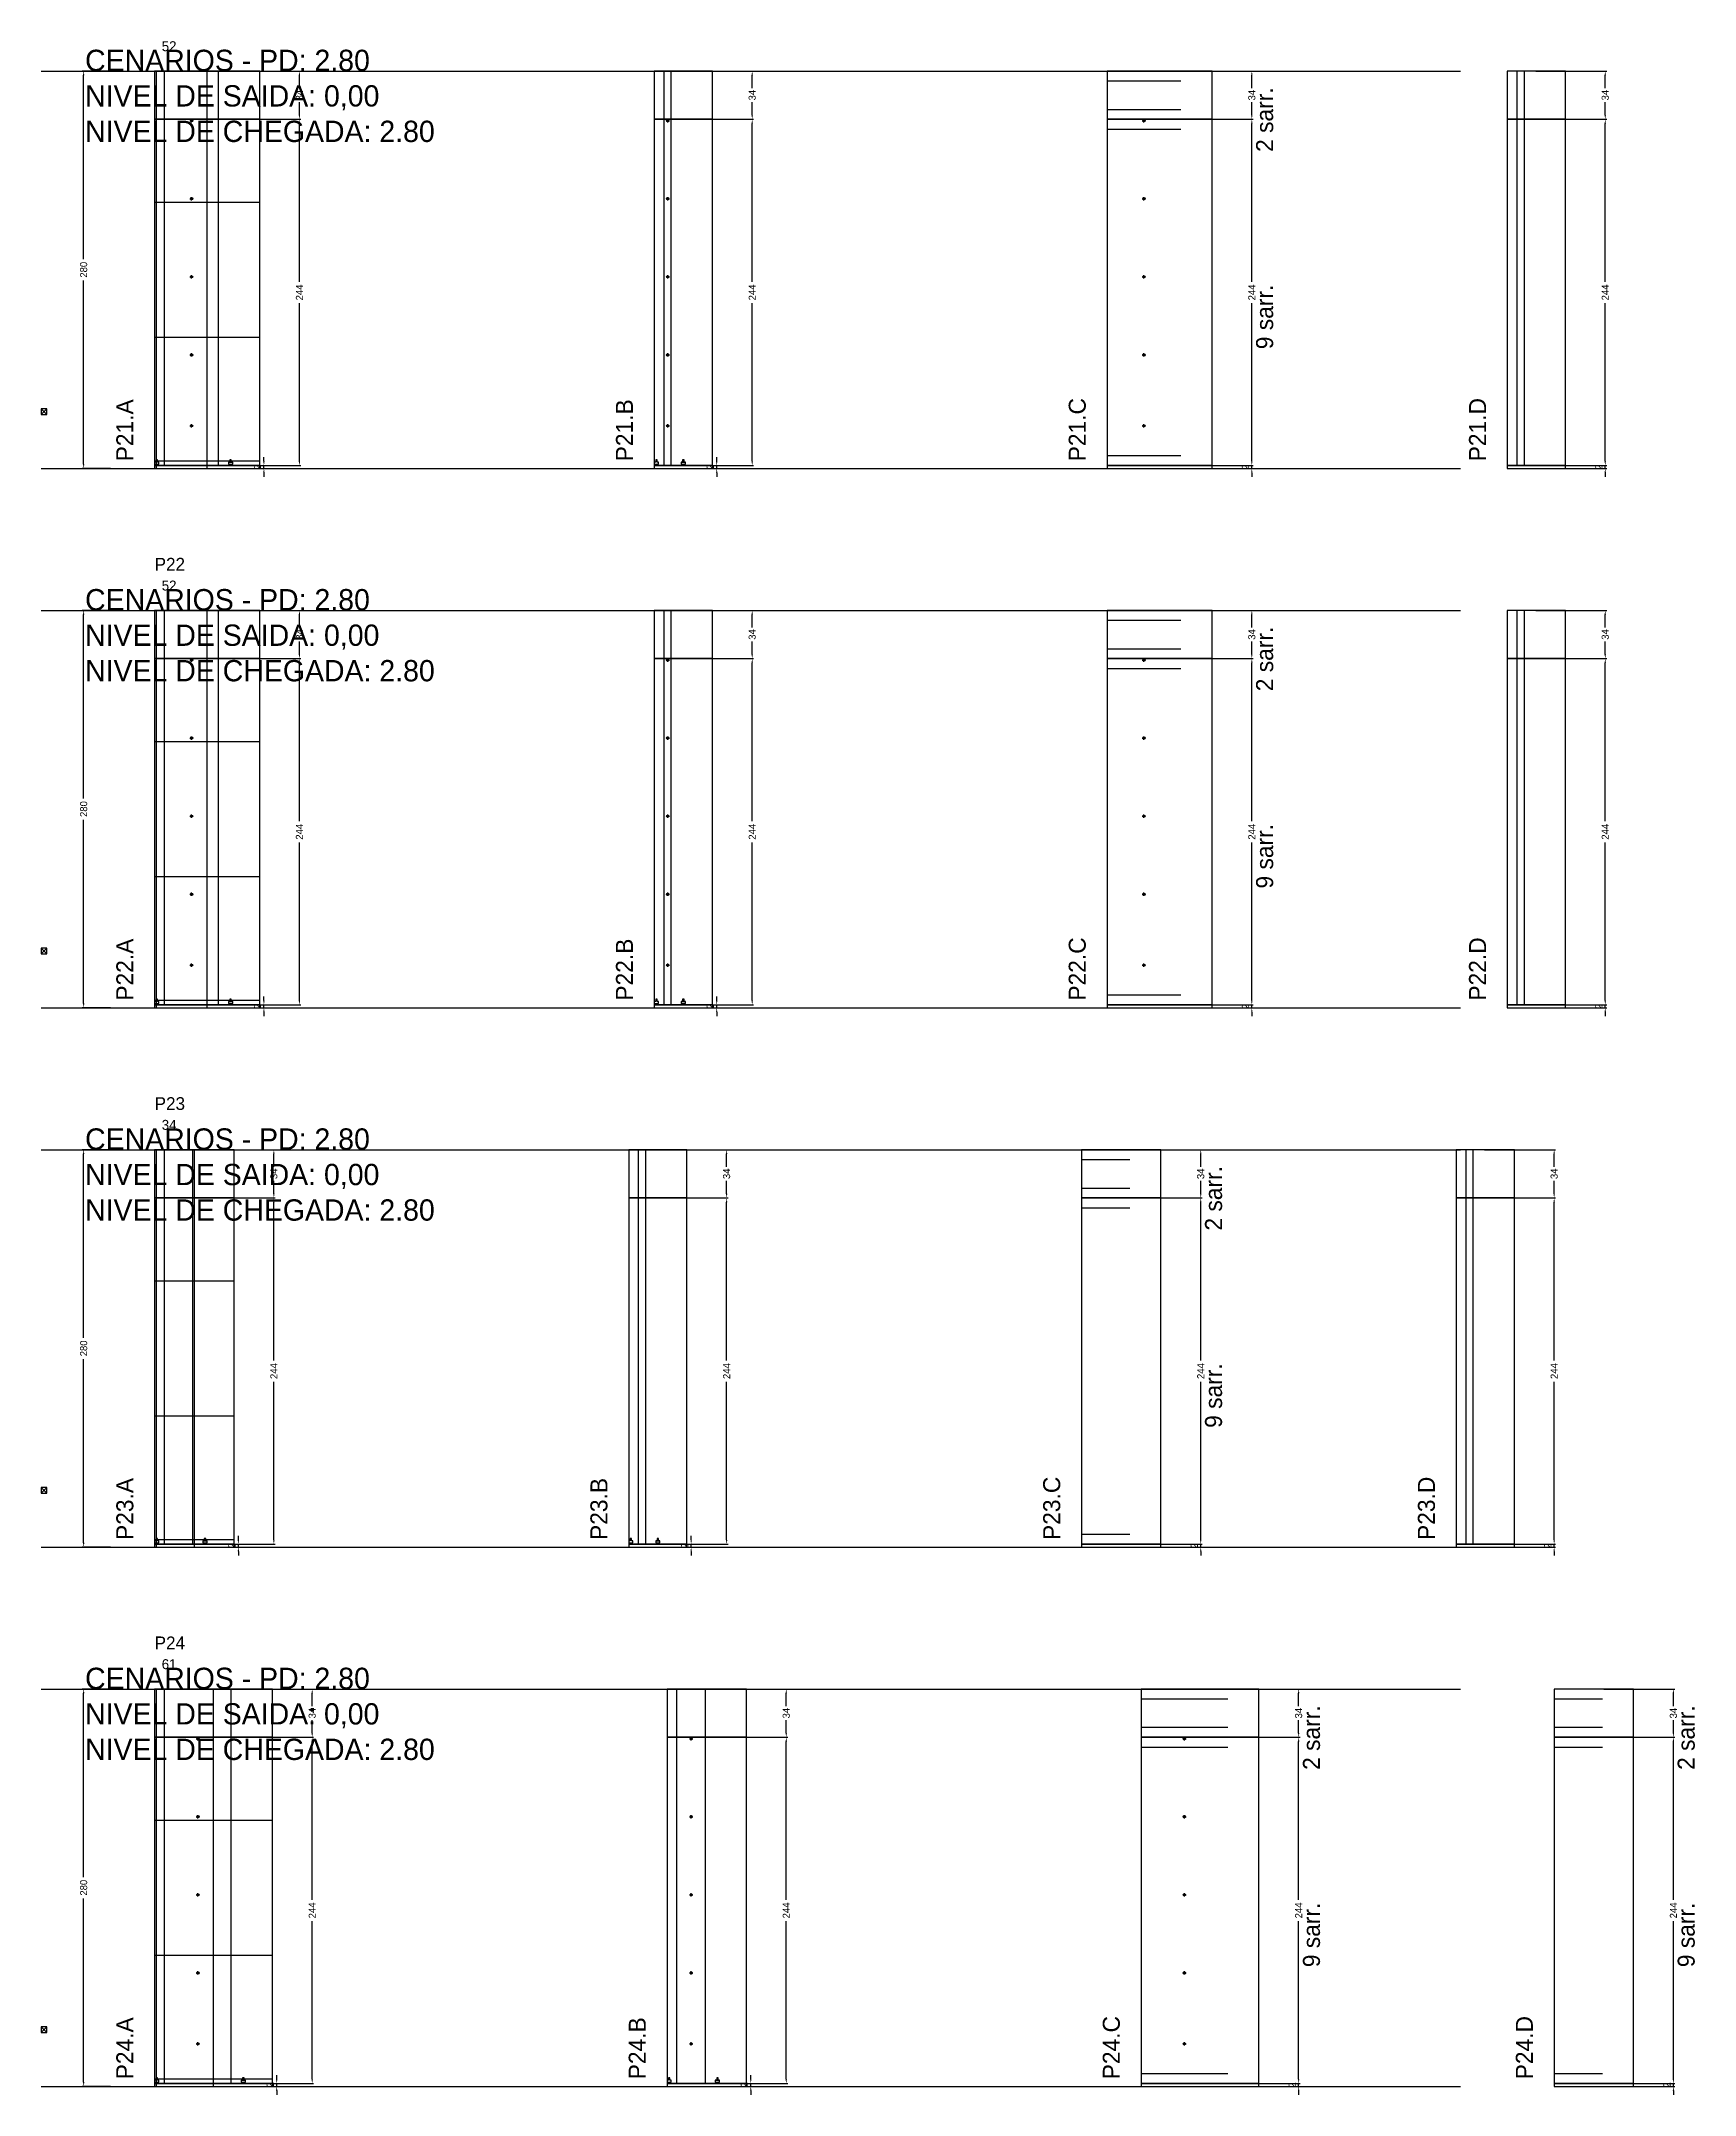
# Model space of a CAD drawing. Header units: centimetres. Extents: x -10500 to 4105, y -36866 to 295.
# Drawn here: x -7000 to -5835, y -9126 to -7679 of the extents above; entities that cross this region are included whole.
import ezdxf

# ---------------------------------------------------------------- set-up
doc = ezdxf.new("R2010")
doc.units = ezdxf.units.CM
doc.linetypes.add('DASHED', pattern=[2, -2])
for name, color, linetype in [('CHAPA', 140, 'Continuous'), ('COTA', 241, 'Continuous'), ('COTAS FURACAO', 16, 'Continuous'), ('Madeira', 30, 'Continuous'), ('NOMENCLATURA', 7, 'Continuous'), ('Nível', 160, 'Continuous'), ('Painéis', 200, 'Continuous'), ('Perfil Metálico', 150, 'Continuous'), ('SARR_2.2x7', 40, 'Continuous'), ('SARRAFO DE PRESSAO', 200, 'Continuous'), ('texto', 7, 'Continuous'), ('TEXTO_GERAL', 7, 'Continuous')]:
    doc.layers.add(name, color=color, linetype=linetype)
doc.dimstyles.new('PAINEL-NOVA', dxfattribs={"dimtxt": 5, "dimasz": 3, "dimexe": 1, "dimexo": 1, "dimgap": 1, "dimtad": 1, "dimcen": 2.5, "dimazin": 3, "dimtfac": 1, "dimtmove": 0, "dimatfit": 3})

# ---------------------------------------------------------------- blocks, each defined once
blk = doc.blocks.new('_CLOSEDFILLED')
at = {"color": 0, "linetype": 'BYBLOCK'}
blk.add_solid([(-1, 0.16), (0, 0), (-1, -0.16)], dxfattribs=at)
blk = doc.blocks.new('*D521')
for p, q in [((-6951, -7700), (-6971, -7700)), ((-6970, -7832.5), (-6970, -7703)), ((-6970, -7977), (-6970, -7847.5)), ((-6951, -7980), (-6971, -7980))]:
    blk.add_line(p, q)
at = {"layer": 'Defpoints'}
for p in [(-6950, -7700), (-6970, -7980), (-6950, -7980)]:
    blk.add_point(p, dxfattribs=at)
at = {"layer": 'COTA', "xscale": 3, "yscale": 3}
for p, rotation in [((-6970, -7700), 90), ((-6970, -7980), 270)]:
    blk.add_blockref('_CLOSEDFILLED', p, dxfattribs=dict(at, rotation=rotation))
at = {"layer": 'COTA', "insert": (-6970, -7840), "char_height": 5, "attachment_point": 5, "rotation": 90}
blk.add_mtext('280', dxfattribs=at)
blk = doc.blocks.new('MULDURA')
at = {"layer": 'Paineis'}
for p, q in [((0, 0), (4, 4)), ((4, 0), (0, 4))]:
    blk.add_line(p, q, dxfattribs=at)
blk.add_lwpolyline([(0, 0), (4, 0), (4, 4), (0, 4)], close=True, dxfattribs=at)
blk = doc.blocks.new('*D523')
for p, q in [((-6867, -7734), (-6817, -7734)), ((-6818, -7848.5), (-6818, -7737)), ((-6818, -7975), (-6818, -7863.5)), ((-6867, -7978), (-6817, -7978))]:
    blk.add_line(p, q)
at = {"layer": 'Defpoints'}
for p in [(-6868, -7734), (-6868, -7978), (-6818, -7978)]:
    blk.add_point(p, dxfattribs=at)
at = {"layer": 'COTA', "xscale": 3, "yscale": 3}
for p, rotation in [((-6818, -7734), 90), ((-6818, -7978), 270)]:
    blk.add_blockref('_CLOSEDFILLED', p, dxfattribs=dict(at, rotation=rotation))
at = {"layer": 'COTA', "insert": (-6818, -7856), "char_height": 5, "attachment_point": 5, "rotation": 90}
blk.add_mtext('244', dxfattribs=at)
blk = doc.blocks.new('*D524')
for p, q in [((-6867, -7700), (-6817, -7700)), ((-6818, -7712), (-6818, -7703)), ((-6818, -7731), (-6818, -7722)), ((-6867, -7734), (-6817, -7734))]:
    blk.add_line(p, q)
at = {"layer": 'Defpoints'}
for p in [(-6868, -7700), (-6868, -7734), (-6818, -7734)]:
    blk.add_point(p, dxfattribs=at)
at = {"layer": 'COTA', "xscale": 3, "yscale": 3}
for p, rotation in [((-6818, -7700), 90), ((-6818, -7734), 270)]:
    blk.add_blockref('_CLOSEDFILLED', p, dxfattribs=dict(at, rotation=rotation))
at = {"layer": 'COTA', "insert": (-6818, -7717), "char_height": 5, "attachment_point": 5, "rotation": 90}
blk.add_mtext('34', dxfattribs=at)
blk = doc.blocks.new('SLIPTEE')
at = {"layer": 'Paineis'}
blk.add_lwpolyline([(0, 0), (3, 0), (3, 1.5), (2, 1.5), (2, 3), (1, 3), (1, 1.5), (0, 1.5)], close=True, dxfattribs=at)
blk = doc.blocks.new('SLIPTDD')
at = {"layer": 'Paineis'}
blk.add_line((0, 1.5), (3, 1.5), dxfattribs=at)
blk.add_lwpolyline([(0, 0), (3, 0), (3, 1.5), (2, 1.5), (2, 3), (1, 3), (1, 1.5), (0, 1.5)], close=True, dxfattribs=at)
blk = doc.blocks.new('furacao')
at = {"layer": 'COTAS FURACAO'}
for p, q in [((-1.2, 0), (1.2, 0)), ((0, -1.2), (0, 1.2))]:
    blk.add_line(p, q, dxfattribs=at)
blk.add_circle((0, 0), 0.8, dxfattribs=at)
blk = doc.blocks.new('*D526')
for p, q in [((-6548, -7734), (-6498, -7734)), ((-6499, -7848.5), (-6499, -7737)), ((-6499, -7975), (-6499, -7863.5)), ((-6548, -7978), (-6498, -7978))]:
    blk.add_line(p, q)
at = {"layer": 'Defpoints'}
for p in [(-6549, -7734), (-6549, -7978), (-6499, -7978)]:
    blk.add_point(p, dxfattribs=at)
at = {"layer": 'COTA', "xscale": 3, "yscale": 3}
for p, rotation in [((-6499, -7734), 90), ((-6499, -7978), 270)]:
    blk.add_blockref('_CLOSEDFILLED', p, dxfattribs=dict(at, rotation=rotation))
at = {"layer": 'COTA', "insert": (-6499, -7856), "char_height": 5, "attachment_point": 5, "rotation": 90}
blk.add_mtext('244', dxfattribs=at)
blk = doc.blocks.new('*D527')
for p, q in [((-6548, -7700), (-6498, -7700)), ((-6499, -7712), (-6499, -7703)), ((-6499, -7731), (-6499, -7722)), ((-6548, -7734), (-6498, -7734))]:
    blk.add_line(p, q)
at = {"layer": 'Defpoints'}
for p in [(-6549, -7700), (-6549, -7734), (-6499, -7734)]:
    blk.add_point(p, dxfattribs=at)
at = {"layer": 'COTA', "xscale": 3, "yscale": 3}
for p, rotation in [((-6499, -7700), 90), ((-6499, -7734), 270)]:
    blk.add_blockref('_CLOSEDFILLED', p, dxfattribs=dict(at, rotation=rotation))
at = {"layer": 'COTA', "insert": (-6499, -7717), "char_height": 5, "attachment_point": 5, "rotation": 90}
blk.add_mtext('34', dxfattribs=at)
blk = doc.blocks.new('*D529')
for p, q in [((-6196, -7734), (-6146, -7734)), ((-6147, -7848.5), (-6147, -7737)), ((-6147, -7975), (-6147, -7863.5)), ((-6196, -7978), (-6146, -7978))]:
    blk.add_line(p, q)
at = {"layer": 'Defpoints'}
for p in [(-6197, -7734), (-6197, -7978), (-6147, -7978)]:
    blk.add_point(p, dxfattribs=at)
at = {"layer": 'COTA', "xscale": 3, "yscale": 3}
for p, rotation in [((-6147, -7734), 90), ((-6147, -7978), 270)]:
    blk.add_blockref('_CLOSEDFILLED', p, dxfattribs=dict(at, rotation=rotation))
at = {"layer": 'COTA', "insert": (-6147, -7856), "char_height": 5, "attachment_point": 5, "rotation": 90}
blk.add_mtext('244', dxfattribs=at)
blk = doc.blocks.new('*D530')
for p, q in [((-6196, -7700), (-6146, -7700)), ((-6147, -7712), (-6147, -7703)), ((-6147, -7731), (-6147, -7722)), ((-6196, -7734), (-6146, -7734))]:
    blk.add_line(p, q)
at = {"layer": 'Defpoints'}
for p in [(-6197, -7700), (-6197, -7734), (-6147, -7734)]:
    blk.add_point(p, dxfattribs=at)
at = {"layer": 'COTA', "xscale": 3, "yscale": 3}
for p, rotation in [((-6147, -7700), 90), ((-6147, -7734), 270)]:
    blk.add_blockref('_CLOSEDFILLED', p, dxfattribs=dict(at, rotation=rotation))
at = {"layer": 'COTA', "insert": (-6147, -7717), "char_height": 5, "attachment_point": 5, "rotation": 90}
blk.add_mtext('34', dxfattribs=at)
blk = doc.blocks.new('*D532')
for p, q in [((-5947, -7734), (-5897, -7734)), ((-5898, -7848.5), (-5898, -7737)), ((-5898, -7975), (-5898, -7863.5)), ((-5947, -7978), (-5897, -7978))]:
    blk.add_line(p, q)
at = {"layer": 'Defpoints'}
for p in [(-5948, -7734), (-5948, -7978), (-5898, -7978)]:
    blk.add_point(p, dxfattribs=at)
at = {"layer": 'COTA', "xscale": 3, "yscale": 3}
for p, rotation in [((-5898, -7734), 90), ((-5898, -7978), 270)]:
    blk.add_blockref('_CLOSEDFILLED', p, dxfattribs=dict(at, rotation=rotation))
at = {"layer": 'COTA', "insert": (-5898, -7856), "char_height": 5, "attachment_point": 5, "rotation": 90}
blk.add_mtext('244', dxfattribs=at)
blk = doc.blocks.new('*D533')
for p, q in [((-5947, -7700), (-5897, -7700)), ((-5898, -7712), (-5898, -7703)), ((-5898, -7731), (-5898, -7722)), ((-5947, -7734), (-5897, -7734))]:
    blk.add_line(p, q)
at = {"layer": 'Defpoints'}
for p in [(-5948, -7700), (-5948, -7734), (-5898, -7734)]:
    blk.add_point(p, dxfattribs=at)
at = {"layer": 'COTA', "xscale": 3, "yscale": 3}
for p, rotation in [((-5898, -7700), 90), ((-5898, -7734), 270)]:
    blk.add_blockref('_CLOSEDFILLED', p, dxfattribs=dict(at, rotation=rotation))
at = {"layer": 'COTA', "insert": (-5898, -7717), "char_height": 5, "attachment_point": 5, "rotation": 90}
blk.add_mtext('34', dxfattribs=at)
blk = doc.blocks.new('*D547')
for p, q in [((-6951, -8080), (-6971, -8080)), ((-6970, -8212.5), (-6970, -8083)), ((-6970, -8357), (-6970, -8227.5)), ((-6951, -8360), (-6971, -8360))]:
    blk.add_line(p, q)
at = {"layer": 'Defpoints'}
for p in [(-6950, -8080), (-6970, -8360), (-6950, -8360)]:
    blk.add_point(p, dxfattribs=at)
at = {"layer": 'COTA', "xscale": 3, "yscale": 3}
for p, rotation in [((-6970, -8080), 90), ((-6970, -8360), 270)]:
    blk.add_blockref('_CLOSEDFILLED', p, dxfattribs=dict(at, rotation=rotation))
at = {"layer": 'COTA', "insert": (-6970, -8220), "char_height": 5, "attachment_point": 5, "rotation": 90}
blk.add_mtext('280', dxfattribs=at)
blk = doc.blocks.new('*D549')
for p, q in [((-6867, -8114), (-6817, -8114)), ((-6818, -8228.5), (-6818, -8117)), ((-6818, -8355), (-6818, -8243.5)), ((-6867, -8358), (-6817, -8358))]:
    blk.add_line(p, q)
at = {"layer": 'Defpoints'}
for p in [(-6868, -8114), (-6868, -8358), (-6818, -8358)]:
    blk.add_point(p, dxfattribs=at)
at = {"layer": 'COTA', "xscale": 3, "yscale": 3}
for p, rotation in [((-6818, -8114), 90), ((-6818, -8358), 270)]:
    blk.add_blockref('_CLOSEDFILLED', p, dxfattribs=dict(at, rotation=rotation))
at = {"layer": 'COTA', "insert": (-6818, -8236), "char_height": 5, "attachment_point": 5, "rotation": 90}
blk.add_mtext('244', dxfattribs=at)
blk = doc.blocks.new('*D550')
for p, q in [((-6867, -8080), (-6817, -8080)), ((-6818, -8092), (-6818, -8083)), ((-6818, -8111), (-6818, -8102)), ((-6867, -8114), (-6817, -8114))]:
    blk.add_line(p, q)
at = {"layer": 'Defpoints'}
for p in [(-6868, -8080), (-6868, -8114), (-6818, -8114)]:
    blk.add_point(p, dxfattribs=at)
at = {"layer": 'COTA', "xscale": 3, "yscale": 3}
for p, rotation in [((-6818, -8080), 90), ((-6818, -8114), 270)]:
    blk.add_blockref('_CLOSEDFILLED', p, dxfattribs=dict(at, rotation=rotation))
at = {"layer": 'COTA', "insert": (-6818, -8097), "char_height": 5, "attachment_point": 5, "rotation": 90}
blk.add_mtext('34', dxfattribs=at)
blk = doc.blocks.new('*D552')
for p, q in [((-6548, -8114), (-6498, -8114)), ((-6499, -8228.5), (-6499, -8117)), ((-6499, -8355), (-6499, -8243.5)), ((-6548, -8358), (-6498, -8358))]:
    blk.add_line(p, q)
at = {"layer": 'Defpoints'}
for p in [(-6549, -8114), (-6549, -8358), (-6499, -8358)]:
    blk.add_point(p, dxfattribs=at)
at = {"layer": 'COTA', "xscale": 3, "yscale": 3}
for p, rotation in [((-6499, -8114), 90), ((-6499, -8358), 270)]:
    blk.add_blockref('_CLOSEDFILLED', p, dxfattribs=dict(at, rotation=rotation))
at = {"layer": 'COTA', "insert": (-6499, -8236), "char_height": 5, "attachment_point": 5, "rotation": 90}
blk.add_mtext('244', dxfattribs=at)
blk = doc.blocks.new('*D553')
for p, q in [((-6548, -8080), (-6498, -8080)), ((-6499, -8092), (-6499, -8083)), ((-6499, -8111), (-6499, -8102)), ((-6548, -8114), (-6498, -8114))]:
    blk.add_line(p, q)
at = {"layer": 'Defpoints'}
for p in [(-6549, -8080), (-6549, -8114), (-6499, -8114)]:
    blk.add_point(p, dxfattribs=at)
at = {"layer": 'COTA', "xscale": 3, "yscale": 3}
for p, rotation in [((-6499, -8080), 90), ((-6499, -8114), 270)]:
    blk.add_blockref('_CLOSEDFILLED', p, dxfattribs=dict(at, rotation=rotation))
at = {"layer": 'COTA', "insert": (-6499, -8097), "char_height": 5, "attachment_point": 5, "rotation": 90}
blk.add_mtext('34', dxfattribs=at)
blk = doc.blocks.new('*D555')
for p, q in [((-6196, -8114), (-6146, -8114)), ((-6147, -8228.5), (-6147, -8117)), ((-6147, -8355), (-6147, -8243.5)), ((-6196, -8358), (-6146, -8358))]:
    blk.add_line(p, q)
at = {"layer": 'Defpoints'}
for p in [(-6197, -8114), (-6197, -8358), (-6147, -8358)]:
    blk.add_point(p, dxfattribs=at)
at = {"layer": 'COTA', "xscale": 3, "yscale": 3}
for p, rotation in [((-6147, -8114), 90), ((-6147, -8358), 270)]:
    blk.add_blockref('_CLOSEDFILLED', p, dxfattribs=dict(at, rotation=rotation))
at = {"layer": 'COTA', "insert": (-6147, -8236), "char_height": 5, "attachment_point": 5, "rotation": 90}
blk.add_mtext('244', dxfattribs=at)
blk = doc.blocks.new('*D556')
for p, q in [((-6196, -8080), (-6146, -8080)), ((-6147, -8092), (-6147, -8083)), ((-6147, -8111), (-6147, -8102)), ((-6196, -8114), (-6146, -8114))]:
    blk.add_line(p, q)
at = {"layer": 'Defpoints'}
for p in [(-6197, -8080), (-6197, -8114), (-6147, -8114)]:
    blk.add_point(p, dxfattribs=at)
at = {"layer": 'COTA', "xscale": 3, "yscale": 3}
for p, rotation in [((-6147, -8080), 90), ((-6147, -8114), 270)]:
    blk.add_blockref('_CLOSEDFILLED', p, dxfattribs=dict(at, rotation=rotation))
at = {"layer": 'COTA', "insert": (-6147, -8097), "char_height": 5, "attachment_point": 5, "rotation": 90}
blk.add_mtext('34', dxfattribs=at)
blk = doc.blocks.new('*D558')
for p, q in [((-5947, -8114), (-5897, -8114)), ((-5898, -8228.5), (-5898, -8117)), ((-5898, -8355), (-5898, -8243.5)), ((-5947, -8358), (-5897, -8358))]:
    blk.add_line(p, q)
at = {"layer": 'Defpoints'}
for p in [(-5948, -8114), (-5948, -8358), (-5898, -8358)]:
    blk.add_point(p, dxfattribs=at)
at = {"layer": 'COTA', "xscale": 3, "yscale": 3}
for p, rotation in [((-5898, -8114), 90), ((-5898, -8358), 270)]:
    blk.add_blockref('_CLOSEDFILLED', p, dxfattribs=dict(at, rotation=rotation))
at = {"layer": 'COTA', "insert": (-5898, -8236), "char_height": 5, "attachment_point": 5, "rotation": 90}
blk.add_mtext('244', dxfattribs=at)
blk = doc.blocks.new('*D559')
for p, q in [((-5947, -8080), (-5897, -8080)), ((-5898, -8092), (-5898, -8083)), ((-5898, -8111), (-5898, -8102)), ((-5947, -8114), (-5897, -8114))]:
    blk.add_line(p, q)
at = {"layer": 'Defpoints'}
for p in [(-5948, -8080), (-5948, -8114), (-5898, -8114)]:
    blk.add_point(p, dxfattribs=at)
at = {"layer": 'COTA', "xscale": 3, "yscale": 3}
for p, rotation in [((-5898, -8080), 90), ((-5898, -8114), 270)]:
    blk.add_blockref('_CLOSEDFILLED', p, dxfattribs=dict(at, rotation=rotation))
at = {"layer": 'COTA', "insert": (-5898, -8097), "char_height": 5, "attachment_point": 5, "rotation": 90}
blk.add_mtext('34', dxfattribs=at)
blk = doc.blocks.new('*D573')
for p, q in [((-6951, -8460), (-6971, -8460)), ((-6970, -8592.5), (-6970, -8463)), ((-6970, -8737), (-6970, -8607.5)), ((-6951, -8740), (-6971, -8740))]:
    blk.add_line(p, q)
at = {"layer": 'Defpoints'}
for p in [(-6950, -8460), (-6970, -8740), (-6950, -8740)]:
    blk.add_point(p, dxfattribs=at)
at = {"layer": 'COTA', "xscale": 3, "yscale": 3}
for p, rotation in [((-6970, -8460), 90), ((-6970, -8740), 270)]:
    blk.add_blockref('_CLOSEDFILLED', p, dxfattribs=dict(at, rotation=rotation))
at = {"layer": 'COTA', "insert": (-6970, -8600), "char_height": 5, "attachment_point": 5, "rotation": 90}
blk.add_mtext('280', dxfattribs=at)
blk = doc.blocks.new('*D575')
for p, q in [((-6885, -8494), (-6835, -8494)), ((-6836, -8608.5), (-6836, -8497)), ((-6836, -8735), (-6836, -8623.5)), ((-6885, -8738), (-6835, -8738))]:
    blk.add_line(p, q)
at = {"layer": 'Defpoints'}
for p in [(-6886, -8494), (-6886, -8738), (-6836, -8738)]:
    blk.add_point(p, dxfattribs=at)
at = {"layer": 'COTA', "xscale": 3, "yscale": 3}
for p, rotation in [((-6836, -8494), 90), ((-6836, -8738), 270)]:
    blk.add_blockref('_CLOSEDFILLED', p, dxfattribs=dict(at, rotation=rotation))
at = {"layer": 'COTA', "insert": (-6836, -8616), "char_height": 5, "attachment_point": 5, "rotation": 90}
blk.add_mtext('244', dxfattribs=at)
blk = doc.blocks.new('*D576')
for p, q in [((-6885, -8460), (-6835, -8460)), ((-6836, -8472), (-6836, -8463)), ((-6885, -8494), (-6835, -8494)), ((-6836, -8491), (-6836, -8482))]:
    blk.add_line(p, q)
at = {"layer": 'Defpoints'}
for p in [(-6886, -8460), (-6886, -8494), (-6836, -8494)]:
    blk.add_point(p, dxfattribs=at)
at = {"layer": 'COTA', "xscale": 3, "yscale": 3}
for p, rotation in [((-6836, -8460), 90), ((-6836, -8494), 270)]:
    blk.add_blockref('_CLOSEDFILLED', p, dxfattribs=dict(at, rotation=rotation))
at = {"layer": 'COTA', "insert": (-6836, -8477), "char_height": 5, "attachment_point": 5, "rotation": 90}
blk.add_mtext('34', dxfattribs=at)
blk = doc.blocks.new('*D578')
for p, q in [((-6566, -8494), (-6516, -8494)), ((-6517, -8608.5), (-6517, -8497)), ((-6517, -8735), (-6517, -8623.5)), ((-6566, -8738), (-6516, -8738))]:
    blk.add_line(p, q)
at = {"layer": 'Defpoints'}
for p in [(-6567, -8494), (-6567, -8738), (-6517, -8738)]:
    blk.add_point(p, dxfattribs=at)
at = {"layer": 'COTA', "xscale": 3, "yscale": 3}
for p, rotation in [((-6517, -8494), 90), ((-6517, -8738), 270)]:
    blk.add_blockref('_CLOSEDFILLED', p, dxfattribs=dict(at, rotation=rotation))
at = {"layer": 'COTA', "insert": (-6517, -8616), "char_height": 5, "attachment_point": 5, "rotation": 90}
blk.add_mtext('244', dxfattribs=at)
blk = doc.blocks.new('*D579')
for p, q in [((-6566, -8460), (-6516, -8460)), ((-6517, -8472), (-6517, -8463)), ((-6566, -8494), (-6516, -8494)), ((-6517, -8491), (-6517, -8482))]:
    blk.add_line(p, q)
at = {"layer": 'Defpoints'}
for p in [(-6567, -8460), (-6567, -8494), (-6517, -8494)]:
    blk.add_point(p, dxfattribs=at)
at = {"layer": 'COTA', "xscale": 3, "yscale": 3}
for p, rotation in [((-6517, -8460), 90), ((-6517, -8494), 270)]:
    blk.add_blockref('_CLOSEDFILLED', p, dxfattribs=dict(at, rotation=rotation))
at = {"layer": 'COTA', "insert": (-6517, -8477), "char_height": 5, "attachment_point": 5, "rotation": 90}
blk.add_mtext('34', dxfattribs=at)
blk = doc.blocks.new('*D581')
for p, q in [((-6232, -8494), (-6182, -8494)), ((-6183, -8608.5), (-6183, -8497)), ((-6183, -8735), (-6183, -8623.5)), ((-6232, -8738), (-6182, -8738))]:
    blk.add_line(p, q)
at = {"layer": 'Defpoints'}
for p in [(-6233, -8494), (-6233, -8738), (-6183, -8738)]:
    blk.add_point(p, dxfattribs=at)
at = {"layer": 'COTA', "xscale": 3, "yscale": 3}
for p, rotation in [((-6183, -8494), 90), ((-6183, -8738), 270)]:
    blk.add_blockref('_CLOSEDFILLED', p, dxfattribs=dict(at, rotation=rotation))
at = {"layer": 'COTA', "insert": (-6183, -8616), "char_height": 5, "attachment_point": 5, "rotation": 90}
blk.add_mtext('244', dxfattribs=at)
blk = doc.blocks.new('*D582')
for p, q in [((-6232, -8460), (-6182, -8460)), ((-6183, -8472), (-6183, -8463)), ((-6232, -8494), (-6182, -8494)), ((-6183, -8491), (-6183, -8482))]:
    blk.add_line(p, q)
at = {"layer": 'Defpoints'}
for p in [(-6233, -8460), (-6233, -8494), (-6183, -8494)]:
    blk.add_point(p, dxfattribs=at)
at = {"layer": 'COTA', "xscale": 3, "yscale": 3}
for p, rotation in [((-6183, -8460), 90), ((-6183, -8494), 270)]:
    blk.add_blockref('_CLOSEDFILLED', p, dxfattribs=dict(at, rotation=rotation))
at = {"layer": 'COTA', "insert": (-6183, -8477), "char_height": 5, "attachment_point": 5, "rotation": 90}
blk.add_mtext('34', dxfattribs=at)
blk = doc.blocks.new('*D584')
for p, q in [((-5983, -8494), (-5933, -8494)), ((-5934, -8608.5), (-5934, -8497)), ((-5934, -8735), (-5934, -8623.5)), ((-5983, -8738), (-5933, -8738))]:
    blk.add_line(p, q)
at = {"layer": 'Defpoints'}
for p in [(-5984, -8494), (-5984, -8738), (-5934, -8738)]:
    blk.add_point(p, dxfattribs=at)
at = {"layer": 'COTA', "xscale": 3, "yscale": 3}
for p, rotation in [((-5934, -8494), 90), ((-5934, -8738), 270)]:
    blk.add_blockref('_CLOSEDFILLED', p, dxfattribs=dict(at, rotation=rotation))
at = {"layer": 'COTA', "insert": (-5934, -8616), "char_height": 5, "attachment_point": 5, "rotation": 90}
blk.add_mtext('244', dxfattribs=at)
blk = doc.blocks.new('*D585')
for p, q in [((-5983, -8460), (-5933, -8460)), ((-5934, -8472), (-5934, -8463)), ((-5983, -8494), (-5933, -8494)), ((-5934, -8491), (-5934, -8482))]:
    blk.add_line(p, q)
at = {"layer": 'Defpoints'}
for p in [(-5984, -8460), (-5984, -8494), (-5934, -8494)]:
    blk.add_point(p, dxfattribs=at)
at = {"layer": 'COTA', "xscale": 3, "yscale": 3}
for p, rotation in [((-5934, -8460), 90), ((-5934, -8494), 270)]:
    blk.add_blockref('_CLOSEDFILLED', p, dxfattribs=dict(at, rotation=rotation))
at = {"layer": 'COTA', "insert": (-5934, -8477), "char_height": 5, "attachment_point": 5, "rotation": 90}
blk.add_mtext('34', dxfattribs=at)
blk = doc.blocks.new('*D599')
for p, q in [((-6951, -8840), (-6971, -8840)), ((-6970, -8972.5), (-6970, -8843)), ((-6970, -9117), (-6970, -8987.5)), ((-6951, -9120), (-6971, -9120))]:
    blk.add_line(p, q)
at = {"layer": 'Defpoints'}
for p in [(-6950, -8840), (-6970, -9120), (-6950, -9120)]:
    blk.add_point(p, dxfattribs=at)
at = {"layer": 'COTA', "xscale": 3, "yscale": 3}
for p, rotation in [((-6970, -8840), 90), ((-6970, -9120), 270)]:
    blk.add_blockref('_CLOSEDFILLED', p, dxfattribs=dict(at, rotation=rotation))
at = {"layer": 'COTA', "insert": (-6970, -8980), "char_height": 5, "attachment_point": 5, "rotation": 90}
blk.add_mtext('280', dxfattribs=at)
blk = doc.blocks.new('*D601')
for p, q in [((-6858, -8874), (-6808, -8874)), ((-6809, -8988.5), (-6809, -8877)), ((-6809, -9115), (-6809, -9003.5)), ((-6858, -9118), (-6808, -9118))]:
    blk.add_line(p, q)
at = {"layer": 'Defpoints'}
for p in [(-6859, -8874), (-6859, -9118), (-6809, -9118)]:
    blk.add_point(p, dxfattribs=at)
at = {"layer": 'COTA', "xscale": 3, "yscale": 3}
for p, rotation in [((-6809, -8874), 90), ((-6809, -9118), 270)]:
    blk.add_blockref('_CLOSEDFILLED', p, dxfattribs=dict(at, rotation=rotation))
at = {"layer": 'COTA', "insert": (-6809, -8996), "char_height": 5, "attachment_point": 5, "rotation": 90}
blk.add_mtext('244', dxfattribs=at)
blk = doc.blocks.new('*D602')
for p, q in [((-6858, -8840), (-6808, -8840)), ((-6809, -8852), (-6809, -8843)), ((-6809, -8871), (-6809, -8862)), ((-6858, -8874), (-6808, -8874))]:
    blk.add_line(p, q)
at = {"layer": 'Defpoints'}
for p in [(-6859, -8840), (-6859, -8874), (-6809, -8874)]:
    blk.add_point(p, dxfattribs=at)
at = {"layer": 'COTA', "xscale": 3, "yscale": 3}
for p, rotation in [((-6809, -8840), 90), ((-6809, -8874), 270)]:
    blk.add_blockref('_CLOSEDFILLED', p, dxfattribs=dict(at, rotation=rotation))
at = {"layer": 'COTA', "insert": (-6809, -8857), "char_height": 5, "attachment_point": 5, "rotation": 90}
blk.add_mtext('34', dxfattribs=at)
blk = doc.blocks.new('*D604')
for p, q in [((-6524, -8874), (-6474, -8874)), ((-6475, -8988.5), (-6475, -8877)), ((-6475, -9115), (-6475, -9003.5)), ((-6524, -9118), (-6474, -9118))]:
    blk.add_line(p, q)
at = {"layer": 'Defpoints'}
for p in [(-6525, -8874), (-6525, -9118), (-6475, -9118)]:
    blk.add_point(p, dxfattribs=at)
at = {"layer": 'COTA', "xscale": 3, "yscale": 3}
for p, rotation in [((-6475, -8874), 90), ((-6475, -9118), 270)]:
    blk.add_blockref('_CLOSEDFILLED', p, dxfattribs=dict(at, rotation=rotation))
at = {"layer": 'COTA', "insert": (-6475, -8996), "char_height": 5, "attachment_point": 5, "rotation": 90}
blk.add_mtext('244', dxfattribs=at)
blk = doc.blocks.new('*D605')
for p, q in [((-6524, -8840), (-6474, -8840)), ((-6475, -8852), (-6475, -8843)), ((-6475, -8871), (-6475, -8862)), ((-6524, -8874), (-6474, -8874))]:
    blk.add_line(p, q)
at = {"layer": 'Defpoints'}
for p in [(-6525, -8840), (-6525, -8874), (-6475, -8874)]:
    blk.add_point(p, dxfattribs=at)
at = {"layer": 'COTA', "xscale": 3, "yscale": 3}
for p, rotation in [((-6475, -8840), 90), ((-6475, -8874), 270)]:
    blk.add_blockref('_CLOSEDFILLED', p, dxfattribs=dict(at, rotation=rotation))
at = {"layer": 'COTA', "insert": (-6475, -8857), "char_height": 5, "attachment_point": 5, "rotation": 90}
blk.add_mtext('34', dxfattribs=at)
blk = doc.blocks.new('*D607')
for p, q in [((-6163, -8874), (-6113, -8874)), ((-6114, -8988.5), (-6114, -8877)), ((-6114, -9115), (-6114, -9003.5)), ((-6163, -9118), (-6113, -9118))]:
    blk.add_line(p, q)
at = {"layer": 'Defpoints'}
for p in [(-6164, -8874), (-6164, -9118), (-6114, -9118)]:
    blk.add_point(p, dxfattribs=at)
at = {"layer": 'COTA', "xscale": 3, "yscale": 3}
for p, rotation in [((-6114, -8874), 90), ((-6114, -9118), 270)]:
    blk.add_blockref('_CLOSEDFILLED', p, dxfattribs=dict(at, rotation=rotation))
at = {"layer": 'COTA', "insert": (-6114, -8996), "char_height": 5, "attachment_point": 5, "rotation": 90}
blk.add_mtext('244', dxfattribs=at)
blk = doc.blocks.new('*D608')
for p, q in [((-6163, -8840), (-6113, -8840)), ((-6114, -8852), (-6114, -8843)), ((-6114, -8871), (-6114, -8862)), ((-6163, -8874), (-6113, -8874))]:
    blk.add_line(p, q)
at = {"layer": 'Defpoints'}
for p in [(-6164, -8840), (-6164, -8874), (-6114, -8874)]:
    blk.add_point(p, dxfattribs=at)
at = {"layer": 'COTA', "xscale": 3, "yscale": 3}
for p, rotation in [((-6114, -8840), 90), ((-6114, -8874), 270)]:
    blk.add_blockref('_CLOSEDFILLED', p, dxfattribs=dict(at, rotation=rotation))
at = {"layer": 'COTA', "insert": (-6114, -8857), "char_height": 5, "attachment_point": 5, "rotation": 90}
blk.add_mtext('34', dxfattribs=at)
blk = doc.blocks.new('*D610')
for p, q in [((-5899, -8874), (-5849, -8874)), ((-5850, -8988.5), (-5850, -8877)), ((-5850, -9115), (-5850, -9003.5)), ((-5899, -9118), (-5849, -9118))]:
    blk.add_line(p, q)
at = {"layer": 'Defpoints'}
for p in [(-5900, -8874), (-5900, -9118), (-5850, -9118)]:
    blk.add_point(p, dxfattribs=at)
at = {"layer": 'COTA', "xscale": 3, "yscale": 3}
for p, rotation in [((-5850, -8874), 90), ((-5850, -9118), 270)]:
    blk.add_blockref('_CLOSEDFILLED', p, dxfattribs=dict(at, rotation=rotation))
at = {"layer": 'COTA', "insert": (-5850, -8996), "char_height": 5, "attachment_point": 5, "rotation": 90}
blk.add_mtext('244', dxfattribs=at)
blk = doc.blocks.new('*D611')
for p, q in [((-5899, -8840), (-5849, -8840)), ((-5850, -8852), (-5850, -8843)), ((-5850, -8871), (-5850, -8862)), ((-5899, -8874), (-5849, -8874))]:
    blk.add_line(p, q)
at = {"layer": 'Defpoints'}
for p in [(-5900, -8840), (-5900, -8874), (-5850, -8874)]:
    blk.add_point(p, dxfattribs=at)
at = {"layer": 'COTA', "xscale": 3, "yscale": 3}
for p, rotation in [((-5850, -8840), 90), ((-5850, -8874), 270)]:
    blk.add_blockref('_CLOSEDFILLED', p, dxfattribs=dict(at, rotation=rotation))
at = {"layer": 'COTA', "insert": (-5850, -8857), "char_height": 5, "attachment_point": 5, "rotation": 90}
blk.add_mtext('34', dxfattribs=at)

msp = doc.modelspace()

# ---------------------------------------------------------------- linework, layer by layer
at = {"layer": 'CHAPA'}
for points in [[(-6920, -7980), (-6918.8, -7980), (-6918.8, -7700), (-6920, -7700)], [(-6920, -8360), (-6918.8, -8360), (-6918.8, -8080), (-6920, -8080)], [(-6920, -8740), (-6918.8, -8740), (-6918.8, -8460), (-6920, -8460)], [(-6920, -9120), (-6918.8, -9120), (-6918.8, -8840), (-6920, -8840)]]:
    msp.add_lwpolyline(points, close=True, dxfattribs=at)
at = {"layer": 'Madeira'}
for points in [[(-6920, -7792.4), (-6846, -7792.4)], [(-6920, -7887.6), (-6846, -7887.6)], [(-6920, -8172.4), (-6846, -8172.4)], [(-6920, -8267.6), (-6846, -8267.6)], [(-6920, -8552.4), (-6864, -8552.4)], [(-6920, -8647.6), (-6864, -8647.6)], [(-6920, -8932.4), (-6837, -8932.4)], [(-6920, -9027.6), (-6837, -9027.6)]]:
    msp.add_lwpolyline(points, dxfattribs=at)
at = {"layer": 'Nível', "linetype": 'DASHED'}
for points in [[(-7000, -7700), (-6000, -7700)], [(-7000, -7980), (-6000, -7980)], [(-7000, -8080), (-6000, -8080)], [(-7000, -8360), (-6000, -8360)], [(-7000, -8460), (-6000, -8460)], [(-7000, -8740), (-6000, -8740)], [(-7000, -8840), (-6000, -8840)], [(-7000, -9120), (-6000, -9120)]]:
    msp.add_lwpolyline(points, dxfattribs=at)
at = {"layer": 'Painéis'}
for points in [[(-6920, -7734), (-6846, -7734), (-6846, -7700), (-6920, -7700)], [(-6920, -7980), (-6846, -7980), (-6846, -7700), (-6920, -7700)], [(-6568, -7734), (-6527, -7734), (-6527, -7700), (-6568, -7700)], [(-6249, -7734), (-6175, -7734), (-6175, -7700), (-6249, -7700)], [(-5967, -7734), (-5926, -7734), (-5926, -7700), (-5967, -7700)], [(-6920, -7978), (-6846, -7978), (-6846, -7734), (-6920, -7734)], [(-6568, -7978), (-6527, -7978), (-6527, -7734), (-6568, -7734)], [(-6249, -7978), (-6175, -7978), (-6175, -7734), (-6249, -7734)], [(-5967, -7978), (-5926, -7978), (-5926, -7734), (-5967, -7734)], [(-6920, -7980), (-6846, -7980), (-6846, -7978), (-6920, -7978)], [(-6568, -7980), (-6527, -7980), (-6527, -7978), (-6568, -7978)], [(-6249, -7980), (-6175, -7980), (-6175, -7978), (-6249, -7978)], [(-5967, -7980), (-5926, -7980), (-5926, -7978), (-5967, -7978)], [(-6920, -8114), (-6846, -8114), (-6846, -8080), (-6920, -8080)], [(-6920, -8360), (-6846, -8360), (-6846, -8080), (-6920, -8080)], [(-6568, -8114), (-6527, -8114), (-6527, -8080), (-6568, -8080)], [(-6249, -8114), (-6175, -8114), (-6175, -8080), (-6249, -8080)], [(-5967, -8114), (-5926, -8114), (-5926, -8080), (-5967, -8080)], [(-6920, -8358), (-6846, -8358), (-6846, -8114), (-6920, -8114)], [(-6568, -8358), (-6527, -8358), (-6527, -8114), (-6568, -8114)], [(-6249, -8358), (-6175, -8358), (-6175, -8114), (-6249, -8114)], [(-5967, -8358), (-5926, -8358), (-5926, -8114), (-5967, -8114)], [(-6920, -8360), (-6846, -8360), (-6846, -8358), (-6920, -8358)], [(-6568, -8360), (-6527, -8360), (-6527, -8358), (-6568, -8358)], [(-6249, -8360), (-6175, -8360), (-6175, -8358), (-6249, -8358)], [(-5967, -8360), (-5926, -8360), (-5926, -8358), (-5967, -8358)], [(-6920, -8494), (-6864, -8494), (-6864, -8460), (-6920, -8460)], [(-6920, -8740), (-6864, -8740), (-6864, -8460), (-6920, -8460)], [(-6586, -8494), (-6545, -8494), (-6545, -8460), (-6586, -8460)], [(-6267, -8494), (-6211, -8494), (-6211, -8460), (-6267, -8460)], [(-6003, -8494), (-5962, -8494), (-5962, -8460), (-6003, -8460)], [(-6920, -8738), (-6864, -8738), (-6864, -8494), (-6920, -8494)], [(-6586, -8738), (-6545, -8738), (-6545, -8494), (-6586, -8494)], [(-6267, -8738), (-6211, -8738), (-6211, -8494), (-6267, -8494)], [(-6003, -8738), (-5962, -8738), (-5962, -8494), (-6003, -8494)], [(-6920, -8740), (-6864, -8740), (-6864, -8738), (-6920, -8738)], [(-6586, -8740), (-6545, -8740), (-6545, -8738), (-6586, -8738)], [(-6267, -8740), (-6211, -8740), (-6211, -8738), (-6267, -8738)], [(-6003, -8740), (-5962, -8740), (-5962, -8738), (-6003, -8738)], [(-6920, -8874), (-6837, -8874), (-6837, -8840), (-6920, -8840)], [(-6920, -9120), (-6837, -9120), (-6837, -8840), (-6920, -8840)], [(-6559, -8874), (-6503, -8874), (-6503, -8840), (-6559, -8840)], [(-6225, -8874), (-6142, -8874), (-6142, -8840), (-6225, -8840)], [(-5934, -8874), (-5878, -8874), (-5878, -8840), (-5934, -8840)], [(-6920, -9118), (-6837, -9118), (-6837, -8874), (-6920, -8874)], [(-6559, -9118), (-6503, -9118), (-6503, -8874), (-6559, -8874)], [(-6225, -9118), (-6142, -9118), (-6142, -8874), (-6225, -8874)], [(-5934, -9118), (-5878, -9118), (-5878, -8874), (-5934, -8874)], [(-6920, -9120), (-6837, -9120), (-6837, -9118), (-6920, -9118)], [(-6559, -9120), (-6503, -9120), (-6503, -9118), (-6559, -9118)], [(-6225, -9120), (-6142, -9120), (-6142, -9118), (-6225, -9118)], [(-5934, -9120), (-5878, -9120), (-5878, -9118), (-5934, -9118)]]:
    msp.add_lwpolyline(points, close=True, dxfattribs=at)
at = {"layer": 'Perfil Metálico'}
for p, q in [((-6883, -7980), (-6883, -7700)), ((-6883, -8360), (-6883, -8080)), ((-6892, -8740), (-6892, -8460)), ((-6878.5, -9120), (-6878.5, -8840))]:
    msp.add_line(p, q, dxfattribs=at)
at = {"layer": 'SARR_2.2x7'}
for points in [[(-6913, -7734), (-6913, -7700)], [(-6875, -7734), (-6875, -7700)], [(-6561, -7734), (-6561, -7700)], [(-6556, -7734), (-6556, -7700)], [(-6249, -7707), (-6197, -7707)], [(-5960, -7734), (-5960, -7700)], [(-5955, -7734), (-5955, -7700)], [(-6249, -7727), (-6197, -7727)], [(-6249, -7741), (-6197, -7741)], [(-6249, -7971), (-6197, -7971)], [(-6913, -8114), (-6913, -8080)], [(-6875, -8114), (-6875, -8080)], [(-6561, -8114), (-6561, -8080)], [(-6556, -8114), (-6556, -8080)], [(-6249, -8087), (-6197, -8087)], [(-5960, -8114), (-5960, -8080)], [(-5955, -8114), (-5955, -8080)], [(-6249, -8107), (-6197, -8107)], [(-6249, -8121), (-6197, -8121)], [(-6249, -8351), (-6197, -8351)], [(-6913, -8494), (-6913, -8460)], [(-6893, -8494), (-6893, -8460)], [(-6579, -8494), (-6579, -8460)], [(-6574, -8494), (-6574, -8460)], [(-5996, -8494), (-5996, -8460)], [(-5991, -8494), (-5991, -8460)], [(-6267, -8467), (-6233, -8467)], [(-6267, -8487), (-6233, -8487)], [(-6267, -8501), (-6233, -8501)], [(-6267, -8731), (-6233, -8731)], [(-6913, -8874), (-6913, -8840)], [(-6866, -8874), (-6866, -8840)], [(-6552, -8874), (-6552, -8840)], [(-6532, -8874), (-6532, -8840)], [(-6225, -8847), (-6164, -8847)], [(-5934, -8847), (-5900, -8847)], [(-6225, -8867), (-6164, -8867)], [(-5934, -8867), (-5900, -8867)], [(-6225, -8881), (-6164, -8881)], [(-5934, -8881), (-5900, -8881)], [(-6225, -9111), (-6164, -9111)], [(-5934, -9111), (-5900, -9111)]]:
    msp.add_lwpolyline(points, dxfattribs=at)
at = {"layer": 'SARR_2.2x7', "linetype": 'DASHED'}
for points in [[(-6913, -7978), (-6913, -7734)], [(-6875, -7978), (-6875, -7734)], [(-6561, -7978), (-6561, -7734)], [(-6556, -7978), (-6556, -7734)], [(-5960, -7978), (-5960, -7734)], [(-5955, -7978), (-5955, -7734)], [(-6913, -8358), (-6913, -8114)], [(-6875, -8358), (-6875, -8114)], [(-6561, -8358), (-6561, -8114)], [(-6556, -8358), (-6556, -8114)], [(-5960, -8358), (-5960, -8114)], [(-5955, -8358), (-5955, -8114)], [(-6913, -8738), (-6913, -8494)], [(-6893, -8738), (-6893, -8494)], [(-6579, -8738), (-6579, -8494)], [(-6574, -8738), (-6574, -8494)], [(-5996, -8738), (-5996, -8494)], [(-5991, -8738), (-5991, -8494)], [(-6913, -9118), (-6913, -8874)], [(-6866, -9118), (-6866, -8874)], [(-6552, -9118), (-6552, -8874)], [(-6532, -9118), (-6532, -8874)]]:
    msp.add_lwpolyline(points, dxfattribs=at)
at = {"layer": 'SARRAFO DE PRESSAO'}
for points in [[(-6920, -7980), (-6846, -7980), (-6846, -7975), (-6920, -7975)], [(-6920, -8360), (-6846, -8360), (-6846, -8355), (-6920, -8355)], [(-6920, -8740), (-6864, -8740), (-6864, -8735), (-6920, -8735)], [(-6920, -9120), (-6837, -9120), (-6837, -9115), (-6920, -9115)]]:
    msp.add_lwpolyline(points, close=True, dxfattribs=at)

# ---------------------------------------------------------------- block references
at = {"layer": 'COTA'}
for name, p in [('furacao', (-6894, -7735)), ('furacao', (-6558.5, -7735)), ('furacao', (-6223, -7735)), ('furacao', (-6894, -7790)), ('furacao', (-6558.5, -7790)), ('furacao', (-6223, -7790)), ('furacao', (-6894, -7845)), ('furacao', (-6558.5, -7845)), ('furacao', (-6223, -7845)), ('furacao', (-6894, -7900)), ('furacao', (-6558.5, -7900)), ('furacao', (-6223, -7900)), ('MULDURA', (-7000, -7942)), ('furacao', (-6894, -7950)), ('furacao', (-6558.5, -7950)), ('furacao', (-6223, -7950)), ('SLIPTEE', (-6920, -7977)), ('SLIPTDD', (-6868, -7977)), ('SLIPTEE', (-6568, -7977)), ('SLIPTDD', (-6549, -7977)), ('furacao', (-6894, -8115)), ('furacao', (-6558.5, -8115)), ('furacao', (-6223, -8115)), ('furacao', (-6894, -8170)), ('furacao', (-6558.5, -8170)), ('furacao', (-6223, -8170)), ('furacao', (-6894, -8225)), ('furacao', (-6558.5, -8225)), ('furacao', (-6223, -8225)), ('furacao', (-6894, -8280)), ('furacao', (-6558.5, -8280)), ('furacao', (-6223, -8280)), ('MULDURA', (-7000, -8322)), ('furacao', (-6894, -8330)), ('furacao', (-6558.5, -8330)), ('furacao', (-6223, -8330)), ('SLIPTEE', (-6920, -8357)), ('SLIPTDD', (-6868, -8357)), ('SLIPTEE', (-6568, -8357)), ('SLIPTDD', (-6549, -8357)), ('MULDURA', (-7000, -8702)), ('SLIPTEE', (-6920, -8737)), ('SLIPTDD', (-6886, -8737)), ('SLIPTEE', (-6586, -8737)), ('SLIPTDD', (-6567, -8737)), ('furacao', (-6889.5, -8875)), ('furacao', (-6542, -8875)), ('furacao', (-6194.5, -8875)), ('furacao', (-6889.5, -8930)), ('furacao', (-6542, -8930)), ('furacao', (-6194.5, -8930)), ('furacao', (-6889.5, -8985)), ('furacao', (-6542, -8985)), ('furacao', (-6194.5, -8985)), ('furacao', (-6889.5, -9040)), ('furacao', (-6542, -9040)), ('furacao', (-6194.5, -9040)), ('MULDURA', (-7000, -9082)), ('furacao', (-6889.5, -9090)), ('furacao', (-6542, -9090)), ('furacao', (-6194.5, -9090)), ('SLIPTEE', (-6920, -9117)), ('SLIPTDD', (-6859, -9117)), ('SLIPTEE', (-6559, -9117)), ('SLIPTDD', (-6525, -9117))]:
    msp.add_blockref(name, p, dxfattribs=at)

# ---------------------------------------------------------------- texts
at = {"layer": 'NOMENCLATURA'}
for s, p in [('CENARIOS - PD: 2.80', (-6969, -7700)), ('NIVEL DE SAIDA: 0,00', (-6969, -7725)), ('NIVEL DE CHEGADA: 2.80', (-6969, -7750)), ('CENARIOS - PD: 2.80', (-6969, -8080)), ('NIVEL DE SAIDA: 0,00', (-6969, -8105)), ('NIVEL DE CHEGADA: 2.80', (-6969, -8130)), ('CENARIOS - PD: 2.80', (-6969, -8460)), ('NIVEL DE SAIDA: 0,00', (-6969, -8485)), ('NIVEL DE CHEGADA: 2.80', (-6969, -8510)), ('CENARIOS - PD: 2.80', (-6969, -8840)), ('NIVEL DE SAIDA: 0,00', (-6969, -8865)), ('NIVEL DE CHEGADA: 2.80', (-6969, -8890))]:
    msp.add_text(s, height=15, dxfattribs=at).set_placement(p)
for s, p in [('2 sarr.', (-6132, -7757)), ('9 sarr.', (-6132, -7896)), ('P21.A', (-6935, -7975)), ('P21.B', (-6583, -7975)), ('P21.C', (-6264, -7975)), ('P21.D', (-5982, -7975)), ('2 sarr.', (-6132, -8137)), ('9 sarr.', (-6132, -8276)), ('P22.A', (-6935, -8355)), ('P22.B', (-6583, -8355)), ('P22.C', (-6264, -8355)), ('P22.D', (-5982, -8355)), ('2 sarr.', (-6168, -8517)), ('9 sarr.', (-6168, -8656)), ('P23.A', (-6935, -8735)), ('P23.B', (-6601, -8735)), ('P23.C', (-6282, -8735)), ('P23.D', (-6018, -8735)), ('2 sarr.', (-6099, -8897)), ('2 sarr.', (-5835, -8897)), ('9 sarr.', (-6099, -9036)), ('9 sarr.', (-5835, -9036)), ('P24.A', (-6935, -9115)), ('P24.B', (-6574, -9115)), ('P24.C', (-6240, -9115)), ('P24.D', (-5949, -9115))]:
    msp.add_text(s, height=12, rotation=90, dxfattribs=at).set_placement(p)
at = {"layer": 'texto'}
for s, p in [('52', (-6915, -7686)), ('52', (-6915, -8066)), ('34', (-6915, -8446)), ('61', (-6915, -8826))]:
    msp.add_text(s, height=7, dxfattribs=at).set_placement(p)
at = {"layer": 'TEXTO_GERAL'}
for s, p in [('P22', (-6920, -8052)), ('P23', (-6920, -8432)), ('P24', (-6920, -8812))]:
    msp.add_text(s, height=9, dxfattribs=at).set_placement(p)

# ---------------------------------------------------------------- dimensions: what is measured, and where the dimension line sits
at = {"layer": 'COTA'}
for base, p1, p2, picture, middle in [((-6970, -7980), (-6950, -7980), (-6950, -7700), '*D521', (-6970, -7840)), ((-6818, -7734), (-6868, -7734), (-6868, -7700), '*D524', (-6818, -7717)), ((-6499, -7734), (-6549, -7734), (-6549, -7700), '*D527', (-6499, -7717)), ((-6147, -7734), (-6197, -7734), (-6197, -7700), '*D530', (-6147, -7717)), ((-5898, -7734), (-5948, -7734), (-5948, -7700), '*D533', (-5898, -7717)), ((-6818, -7978), (-6868, -7978), (-6868, -7734), '*D523', (-6818, -7856)), ((-6499, -7978), (-6549, -7978), (-6549, -7734), '*D526', (-6499, -7856)), ((-6147, -7978), (-6197, -7978), (-6197, -7734), '*D529', (-6147, -7856)), ((-5898, -7978), (-5948, -7978), (-5948, -7734), '*D532', (-5898, -7856)), ((-6970, -8360), (-6950, -8360), (-6950, -8080), '*D547', (-6970, -8220)), ((-6818, -8114), (-6868, -8114), (-6868, -8080), '*D550', (-6818, -8097)), ((-6499, -8114), (-6549, -8114), (-6549, -8080), '*D553', (-6499, -8097)), ((-6147, -8114), (-6197, -8114), (-6197, -8080), '*D556', (-6147, -8097)), ((-5898, -8114), (-5948, -8114), (-5948, -8080), '*D559', (-5898, -8097)), ((-6818, -8358), (-6868, -8358), (-6868, -8114), '*D549', (-6818, -8236)), ((-6499, -8358), (-6549, -8358), (-6549, -8114), '*D552', (-6499, -8236)), ((-6147, -8358), (-6197, -8358), (-6197, -8114), '*D555', (-6147, -8236)), ((-5898, -8358), (-5948, -8358), (-5948, -8114), '*D558', (-5898, -8236)), ((-6970, -8740), (-6950, -8740), (-6950, -8460), '*D573', (-6970, -8600)), ((-6836, -8494), (-6886, -8494), (-6886, -8460), '*D576', (-6836, -8477)), ((-6517, -8494), (-6567, -8494), (-6567, -8460), '*D579', (-6517, -8477)), ((-6183, -8494), (-6233, -8494), (-6233, -8460), '*D582', (-6183, -8477)), ((-5934, -8494), (-5984, -8494), (-5984, -8460), '*D585', (-5934, -8477)), ((-6836, -8738), (-6886, -8738), (-6886, -8494), '*D575', (-6836, -8616)), ((-6517, -8738), (-6567, -8738), (-6567, -8494), '*D578', (-6517, -8616)), ((-6183, -8738), (-6233, -8738), (-6233, -8494), '*D581', (-6183, -8616)), ((-5934, -8738), (-5984, -8738), (-5984, -8494), '*D584', (-5934, -8616)), ((-6970, -9120), (-6950, -9120), (-6950, -8840), '*D599', (-6970, -8980)), ((-6809, -8874), (-6859, -8874), (-6859, -8840), '*D602', (-6809, -8857)), ((-6475, -8874), (-6525, -8874), (-6525, -8840), '*D605', (-6475, -8857)), ((-6114, -8874), (-6164, -8874), (-6164, -8840), '*D608', (-6114, -8857)), ((-5850, -8874), (-5900, -8874), (-5900, -8840), '*D611', (-5850, -8857)), ((-6809, -9118), (-6859, -9118), (-6859, -8874), '*D601', (-6809, -8996)), ((-6475, -9118), (-6525, -9118), (-6525, -8874), '*D604', (-6475, -8996)), ((-6114, -9118), (-6164, -9118), (-6164, -8874), '*D607', (-6114, -8996)), ((-5850, -9118), (-5900, -9118), (-5900, -8874), '*D610', (-5850, -8996))]:
    dim = msp.add_linear_dim(base=base, p1=p1, p2=p2, angle=90, dimstyle='PAINEL-NOVA', dxfattribs=at)
    dim.commit()
    dim.dimension.update_dxf_attribs({"geometry": picture, "text_midpoint": middle})
for base, p1, p2 in [((-6843, -7980), (-6868, -7980), (-6868, -7978)), ((-6524, -7980), (-6549, -7980), (-6549, -7978)), ((-6147, -7980), (-6197, -7980), (-6197, -7978)), ((-5898, -7980), (-5948, -7980), (-5948, -7978)), ((-6843, -8360), (-6868, -8360), (-6868, -8358)), ((-6524, -8360), (-6549, -8360), (-6549, -8358)), ((-6147, -8360), (-6197, -8360), (-6197, -8358)), ((-5898, -8360), (-5948, -8360), (-5948, -8358)), ((-6861, -8740), (-6886, -8740), (-6886, -8738)), ((-6542, -8740), (-6567, -8740), (-6567, -8738)), ((-6183, -8740), (-6233, -8740), (-6233, -8738)), ((-5934, -8740), (-5984, -8740), (-5984, -8738)), ((-6834, -9120), (-6859, -9120), (-6859, -9118)), ((-6500, -9120), (-6525, -9120), (-6525, -9118)), ((-6114, -9120), (-6164, -9120), (-6164, -9118)), ((-5850, -9120), (-5900, -9120), (-5900, -9118))]:
    msp.add_linear_dim(base=base, p1=p1, p2=p2, angle=90, dimstyle='PAINEL-NOVA', dxfattribs=at).render()

doc.saveas('drawing.dxf')
